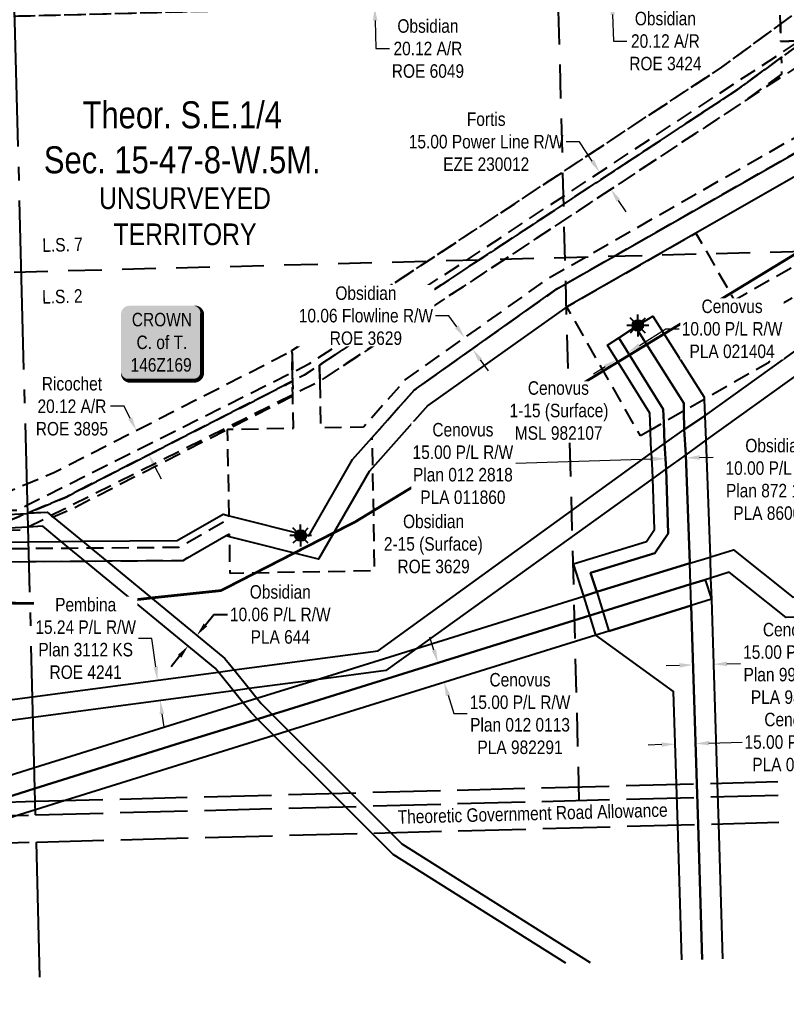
# Model space of a CAD drawing. Extents: x 627317 to 631716, y 5879068 to 5881748.
# Drawn here: x 628254 to 628822, y 5879077 to 5879799 of the extents above; entities that cross this region are included whole.
import ezdxf
from ezdxf.enums import TextEntityAlignment as Align

# ---------------------------------------------------------------- set-up
doc = ezdxf.new("R2010")
doc.units = 0
doc.header["$LTSCALE"] = 5
doc.header["$PDMODE"] = 35
doc.header["$PDSIZE"] = 5
for name, pattern in [('DASHDOT2', [12.7, 6.35, -3.175, 0, -3.175]), ('foc-ACCESSROAD', [3.75, 2.5, -1.25]), ('foc-FLOWLINE', [3.75, 2.5, -1.25]), ('foc-LSD', [8, 5, -3]), ('foc-QUARTERLINE', [33, 25, -3, 2, -3]), ('foc-UNSURVEYED', [12.5, 10, -2.5])]:
    doc.linetypes.add(name, pattern=pattern)
doc.layers.get('Defpoints').update_dxf_attribs({"color": 9})
for name, color, linetype in [('AS-OWNER', 7, 'Continuous'), ('AS-WILDLIFE', 131, 'DASHDOT2'), ('C-AR', 13, 'foc-ACCESSROAD'), ('C-RW', 13, 'Continuous'), ('C-SYMBOL', 7, 'Continuous'), ('C-WS', 13, 'foc-ACCESSROAD'), ('C-WS-S', 8, 'Continuous'), ('F-AR', 190, 'foc-ACCESSROAD'), ('F-EZE', 190, 'foc-FLOWLINE'), ('F-RW', 190, 'Continuous'), ('F-WS', 190, 'foc-ACCESSROAD'), ('L-QSEC', 8, 'foc-QUARTERLINE'), ('L-ROAD-T', 7, 'Continuous'), ('L-SECTION-LSD', 7, 'foc-LSD'), ('L-UNS-T', 3, 'Continuous'), ('L-USEC', 7, 'foc-UNSURVEYED')]:
    doc.layers.add(name, color=color, linetype=linetype)
for name, color, linetype, lineweight in [('C-AR-T', 13, 'Continuous', 9), ('C-EZE-T', 13, 'Continuous', 9), ('C-RW-T', 13, 'Continuous', 9), ('C-WS-T', 13, 'Continuous', 9), ('F-AR-T', 190, 'Continuous', 9), ('F-EZE-T', 190, 'Continuous', 9), ('F-RW-T', 190, 'Continuous', 9), ('F-WS-T', 190, 'Continuous', 9)]:
    doc.layers.add(name, color=color, linetype=linetype, lineweight=lineweight)
doc.styles.add('100L', font='ARIALN.TTF', dxfattribs={"height": 11})
doc.styles.add('175L', font='ARIALN.TTF', dxfattribs={"height": 20})
doc.styles.add('80', font='ARIALN.TTF', dxfattribs={"height": 10})
doc.styles.add('80CG', font='ARIALN.TTF', dxfattribs={"height": 10})
doc.styles.add('80L', font='ARIALN.TTF', dxfattribs={"height": 10})
doc.dimstyles.new('Compass 5 000', dxfattribs={"dimscale": 5, "dimtxt": 9, "dimasz": 2, "dimexe": 0.2, "dimexo": 0.0625, "dimgap": 0.5, "dimtad": 0, "dimtih": 1, "dimtoh": 1, "dimzin": 0, "dimdsep": 46, "dimtxsty": '80CG', "dimcen": 0.1, "dimse1": 1, "dimse2": 1, "dimclrd": 256, "dimclrt": 256, "dimaunit": 1, "dimadec": 4, "dimazin": 0, "dimtfac": 0.06, "dimtofl": 0, "dimtmove": 0, "dimatfit": 1, "dimfxl": 0.2, "dimtolj": 1, "dimtzin": 0, "dimlwd": -1, "dimarcsym": 0})

# ---------------------------------------------------------------- blocks, each defined once
blk = doc.blocks.new('GAS')
h = blk.add_hatch(color=255)
h.dxf.hatch_style = 1
edge = h.paths.add_edge_path()
edge.add_arc((0, 0), 0.9, 0, 360)
for p, q in [((0, 0.81), (0, 1.62)), ((-0.81, 0), (-1.62, 0)), ((-0.57, 0.57), (-1.14, 1.14)), ((0.57, 0.57), (1.14, 1.14)), ((1.62, 0), (0.81, 0)), ((-0.57, -0.57), (-1.14, -1.14)), ((0, -0.81), (0, -1.62)), ((1.14, -1.14), (0.57, -0.57))]:
    blk.add_line(p, q)
blk.add_circle((0, 0), 0.8)
blk = doc.blocks.new('*U428')
h = blk.add_hatch(color=255)
edge = h.paths.add_edge_path()
edge.add_line((-24, -28.5), (24, -28.5))
edge.add_arc((24, -22.5), 6, 270, 360)
edge.add_line((30, -22.5), (30, 21))
edge.add_arc((24, 21), 6, 0, 90)
edge.add_line((24, 27), (-24, 27))
edge.add_arc((-24, 21), 6, 90, 180)
edge.add_line((-30, 21), (-30, -22.5))
edge.add_arc((-24, -22.5), 6, 180, 270)
at = {"color": 14, "flags": 128}
blk.add_lwpolyline([(-24, -28.5, 3, 3, 0), (24, -28.5, 3, 3, 0.414214), (30, -22.5, 3, 3, 0), (30, 21, 3, 0, 0.414214), (24, 27, 0, 0, 0), (-24, 27, 0, 0, 0.414214), (-30, 21, 0, 0, 0), (-30, -22.5, 0, 3, 0.414214)], format="xyseb", close=True, dxfattribs=at)
blk.add_lwpolyline([(-26.6, -22.13, 0, 7.5, 0), (0, 0, 0, 0, 0)], format="xyseb", dxfattribs=at)
at = {"color": 14, "style": '80'}
blk.add_attdef('ENTER_TEXT_001', (-26.85, -4.92), '', height=10, dxfattribs=at)
blk = doc.blocks.new('*D429')
at = {"layer": 'Defpoints', "color": 0, "transparency": 16777216}
for p in [(628685.67, 5879687.4), (628683.86, 5879686.2), (628693.93, 5879674.87)]:
    blk.add_point(p, dxfattribs=at)
at = {"layer": 'F-EZE-T', "transparency": 16777216}
for p, q in [((628668.93, 5879708.85), (628658.93, 5879708.85)), ((628678.35, 5879694.55), (628668.93, 5879708.85)), ((628697.62, 5879665.33), (628703.13, 5879656.98))]:
    blk.add_line(p, q, dxfattribs=at)
for points in [[(628679.74, 5879695.47), (628676.96, 5879693.63), (628683.86, 5879686.2)], [(628699.01, 5879666.24), (628696.23, 5879664.41), (628692.12, 5879673.68)]]:
    blk.add_solid(points, dxfattribs=at)
at = {"layer": 'F-EZE-T', "transparency": 16777216, "insert": (628599.79, 5879708.85), "char_height": 10, "attachment_point": 5, "style": '80CG'}
blk.add_mtext('\\A1;Fortis\\P15.00 Power Line R/W\\PEZE 230012', dxfattribs=at)
blk = doc.blocks.new('*D441')
at = {"layer": 'C-RW', "transparency": 16777216}
for p, q in [((628391.9, 5879351.05), (628398.25, 5879358.77)), ((628398.25, 5879358.77), (628408.25, 5879358.77)), ((628372.8, 5879327.83), (628366.44, 5879320.11))]:
    blk.add_line(p, q, dxfattribs=at)
for points in [[(628390.61, 5879352.11), (628393.18, 5879349.99), (628385.54, 5879343.33)], [(628371.51, 5879328.89), (628374.08, 5879326.77), (628379.15, 5879335.55)]]:
    blk.add_solid(points, dxfattribs=at)
at = {"layer": 'Defpoints', "color": 0, "transparency": 16777216}
for p in [(628370.49, 5879355.71), (628364.09, 5879347.94), (628385.54, 5879343.33)]:
    blk.add_point(p, dxfattribs=at)
at = {"layer": 'C-RW', "transparency": 16777216, "insert": (628447.34, 5879358.77), "char_height": 10, "attachment_point": 5, "style": '80CG'}
blk.add_mtext('\\A1;Obsidian\\P10.06 P/L R/W\\PPLA 644', dxfattribs=at)
blk = doc.blocks.new('*D442')
at = {"layer": 'Defpoints', "color": 0, "transparency": 16777216}
for p in [(628732.76, 5879474.21), (628733.35, 5879456.5), (628748.36, 5879456.99)]:
    blk.add_point(p, dxfattribs=at)
at = {"layer": 'F-RW-T', "transparency": 16777216}
for p, q in [((628722.77, 5879473.89), (628621.62, 5879470.56)), ((628757.77, 5879475.04), (628767.76, 5879475.37))]:
    blk.add_line(p, q, dxfattribs=at)
for points in [[(628722.71, 5879475.55), (628722.82, 5879472.22), (628732.76, 5879474.21)], [(628757.72, 5879476.7), (628757.82, 5879473.37), (628747.78, 5879474.71)]]:
    blk.add_solid(points, dxfattribs=at)
at = {"layer": 'F-RW-T', "transparency": 16777216, "insert": (628582.54, 5879470.56), "char_height": 10, "attachment_point": 5, "style": '80CG', "bg_fill": 3, "box_fill_scale": 1.1, "bg_fill_color": 256, "bg_fill_true_color": 13158600, "bg_fill_transparency": 0}
blk.add_mtext('\\A1;Cenovus\\P15.00 P/L R/W\\PPlan 012 2818\\PPLA 011860', dxfattribs=at)
blk = doc.blocks.new('*D443')
at = {"layer": 'Defpoints', "color": 0, "transparency": 16777216}
for p in [(628704.74, 5879552.75), (628710.33, 5879543.81), (628701.84, 5879538.51)]:
    blk.add_point(p, dxfattribs=at)
at = {"layer": 'F-RW-T', "transparency": 16777216}
for p, q in [((628713.22, 5879558.05), (628732.75, 5879570.27)), ((628732.75, 5879570.27), (628742.75, 5879570.27)), ((628687.78, 5879542.14), (628679.3, 5879536.83))]:
    blk.add_line(p, q, dxfattribs=at)
for points in [[(628712.34, 5879559.46), (628714.1, 5879556.64), (628704.74, 5879552.75)], [(628686.9, 5879543.55), (628688.66, 5879540.72), (628696.26, 5879547.44)]]:
    blk.add_solid(points, dxfattribs=at)
at = {"layer": 'F-RW-T', "transparency": 16777216, "insert": (628781.84, 5879570.27), "char_height": 10, "attachment_point": 5, "style": '80CG', "bg_fill": 3, "box_fill_scale": 1.1, "bg_fill_color": 256, "bg_fill_true_color": 13158600, "bg_fill_transparency": 0}
blk.add_mtext('\\A1;Cenovus\\P10.00 P/L R/W\\PPLA 021404', dxfattribs=at)
blk = doc.blocks.new('*D444')
at = {"layer": 'Defpoints', "color": 0, "transparency": 16777216}
for p in [(628739.3, 5879277.16), (628754.3, 5879277.63), (628754.75, 5879263.21)]:
    blk.add_point(p, dxfattribs=at)
at = {"layer": 'F-RW-T', "transparency": 16777216}
for p, q in [((628729.75, 5879262.43), (628719.76, 5879262.12)), ((628764.74, 5879263.52), (628789.24, 5879264.29))]:
    blk.add_line(p, q, dxfattribs=at)
for points in [[(628729.7, 5879264.1), (628729.8, 5879260.77), (628739.75, 5879262.74)], [(628764.69, 5879265.19), (628764.8, 5879261.86), (628754.75, 5879263.21)]]:
    blk.add_solid(points, dxfattribs=at)
at = {"layer": 'F-RW-T', "transparency": 16777216, "insert": (628828.32, 5879264.29), "char_height": 10, "attachment_point": 5, "style": '80CG'}
blk.add_mtext('\\A1;Cenovus\\P15.00 P/L R/W\\PPLA 021405', dxfattribs=at)
blk = doc.blocks.new('*D449')
at = {"layer": 'C-RW-T', "transparency": 16777216}
for p, q in [((628863.35, 5879459.11), (628853.35, 5879458.8)), ((628893.33, 5879460.04), (628903.32, 5879460.35))]:
    blk.add_line(p, q, dxfattribs=at)
for points in [[(628863.29, 5879460.78), (628863.4, 5879457.45), (628873.34, 5879459.42)], [(628893.28, 5879461.71), (628893.38, 5879458.37), (628883.33, 5879459.73)]]:
    blk.add_solid(points, dxfattribs=at)
at = {"layer": 'Defpoints', "color": 0, "transparency": 16777216}
for p in [(628873.34, 5879459.42), (628873.47, 5879455.2), (628883.46, 5879455.51)]:
    blk.add_point(p, dxfattribs=at)
at = {"layer": 'C-RW-T', "transparency": 16777216, "insert": (628814.26, 5879458.8), "char_height": 10, "attachment_point": 5, "style": '80CG', "bg_fill": 3, "box_fill_scale": 1.1, "bg_fill_color": 256, "bg_fill_true_color": 13158600, "bg_fill_transparency": 0}
blk.add_mtext('\\A1;Obsidian\\P10.00 P/L R/W\\PPlan 872 1054\\PPLA 860067', dxfattribs=at)
blk = doc.blocks.new('*D452')
at = {"layer": 'Defpoints', "color": 0, "transparency": 16777216}
for p in [(628752.76, 5879327.24), (628767.87, 5879327.71), (628768.05, 5879321.92)]:
    blk.add_point(p, dxfattribs=at)
at = {"layer": 'F-RW-T', "transparency": 16777216}
for p, q in [((628742.94, 5879321.13), (628732.95, 5879320.81)), ((628778.04, 5879322.23), (628788.2, 5879322.55))]:
    blk.add_line(p, q, dxfattribs=at)
for points in [[(628742.89, 5879322.79), (628743, 5879319.46), (628752.94, 5879321.44)], [(628777.99, 5879323.9), (628778.1, 5879320.56), (628768.05, 5879321.92)]]:
    blk.add_solid(points, dxfattribs=at)
at = {"layer": 'F-RW-T', "transparency": 16777216, "insert": (628827.28, 5879322.55), "char_height": 10, "attachment_point": 5, "style": '80CG'}
blk.add_mtext('\\A1;Cenovus\\P15.00 P/L R/W\\PPlan 992 0719\\PPLA 982194', dxfattribs=at)
blk = doc.blocks.new('*D453')
at = {"layer": 'Defpoints', "color": 0, "transparency": 16777216}
for p in [(628590.22, 5879331.05), (628594.7, 5879316.65), (628568.56, 5879308.5)]:
    blk.add_point(p, dxfattribs=at)
at = {"layer": 'F-RW-T', "transparency": 16777216}
for p, q in [((628561.09, 5879332.44), (628558.12, 5879341.99)), ((628571.53, 5879298.95), (628575.75, 5879285.41)), ((628575.75, 5879285.41), (628585.75, 5879285.41))]:
    blk.add_line(p, q, dxfattribs=at)
for points in [[(628562.69, 5879332.94), (628559.5, 5879331.95), (628564.07, 5879322.9)], [(628573.12, 5879299.45), (628569.94, 5879298.46), (628568.56, 5879308.5)]]:
    blk.add_solid(points, dxfattribs=at)
at = {"layer": 'F-RW-T', "transparency": 16777216, "insert": (628624.84, 5879285.41), "char_height": 10, "attachment_point": 5, "style": '80CG'}
blk.add_mtext('\\A1;Cenovus\\P15.00 P/L R/W\\PPlan 012 0113\\PPLA 982291', dxfattribs=at)
blk = doc.blocks.new('*D458')
at = {"layer": 'C-AR-T', "transparency": 16777216}
for p, q in [((628692.39, 5879843.3), (628692.13, 5879853.3)), ((628693.43, 5879803.07), (628693.94, 5879783.33)), ((628693.94, 5879783.33), (628703.94, 5879783.33))]:
    blk.add_line(p, q, dxfattribs=at)
for points in [[(628694.06, 5879843.35), (628690.72, 5879843.26), (628692.65, 5879833.31)], [(628695.09, 5879803.11), (628691.76, 5879803.02), (628693.17, 5879813.06)]]:
    blk.add_solid(points, dxfattribs=at)
at = {"layer": 'Defpoints', "color": 0, "transparency": 16777216}
for p in [(628709.98, 5879833.75), (628693.17, 5879813.06), (628710.5, 5879813.51)]:
    blk.add_point(p, dxfattribs=at)
at = {"layer": 'C-AR-T', "transparency": 16777216, "insert": (628732.46, 5879783.33), "char_height": 10, "attachment_point": 5, "style": '80CG'}
blk.add_mtext('\\A1;Obsidian\\P20.12 A/R\\PROE 3424', dxfattribs=at)
blk = doc.blocks.new('*D463')
at = {"layer": 'Defpoints', "color": 0, "transparency": 16777216}
for p in [(628352.62, 5879501.2), (628340.75, 5879495.13), (628361.84, 5879483.16)]:
    blk.add_point(p, dxfattribs=at)
at = {"layer": 'F-AR-T', "transparency": 16777216}
for p, q in [((628331.65, 5879512.93), (628321.65, 5879512.93)), ((628336.2, 5879504.03), (628331.65, 5879512.93)), ((628354.53, 5879468.19), (628359.08, 5879459.29))]:
    blk.add_line(p, q, dxfattribs=at)
for points in [[(628337.68, 5879504.79), (628334.72, 5879503.27), (628340.75, 5879495.13)], [(628356.01, 5879468.95), (628353.04, 5879467.43), (628349.97, 5879477.1)]]:
    blk.add_solid(points, dxfattribs=at)
at = {"layer": 'F-AR-T', "transparency": 16777216, "insert": (628293.08, 5879512.93), "char_height": 10, "attachment_point": 5, "style": '80CG'}
blk.add_mtext('\\A1;Ricochet\\P20.12 A/R\\PROE 3895', dxfattribs=at)
blk = doc.blocks.new('*D466')
at = {"layer": 'Defpoints', "color": 0, "transparency": 16777216}
for p in [(628312.04, 5879304.3), (628356.42, 5879310.19), (628314.04, 5879289.21)]:
    blk.add_point(p, dxfattribs=at)
at = {"layer": 'F-RW-T', "transparency": 16777216}
for p, q in [((628352.33, 5879341.03), (628342.33, 5879341.03)), ((628355.11, 5879320.1), (628352.33, 5879341.03)), ((628359.74, 5879285.18), (628361.05, 5879275.27))]:
    blk.add_line(p, q, dxfattribs=at)
for points in [[(628356.76, 5879320.32), (628353.46, 5879319.88), (628356.42, 5879310.19)], [(628361.39, 5879285.4), (628358.09, 5879284.96), (628358.42, 5879295.1)]]:
    blk.add_solid(points, dxfattribs=at)
at = {"layer": 'F-RW-T', "transparency": 16777216, "insert": (628303.25, 5879341.03), "char_height": 10, "attachment_point": 5, "style": '80CG', "bg_fill": 3, "box_fill_scale": 1.1, "bg_fill_color": 256, "bg_fill_true_color": 13158600, "bg_fill_transparency": 0}
blk.add_mtext('\\A1;Pembina\\P15.24 P/L R/W\\PPlan 3112 KS\\PROE 4241', dxfattribs=at)
blk = doc.blocks.new('*D469')
at = {"layer": 'C-AR-T', "transparency": 16777216}
for p, q in [((628516.53, 5879838.77), (628516.27, 5879848.76)), ((628517.57, 5879798.53), (628518.11, 5879777.81)), ((628518.11, 5879777.81), (628528.11, 5879777.81))]:
    blk.add_line(p, q, dxfattribs=at)
for points in [[(628518.2, 5879838.81), (628514.87, 5879838.72), (628516.79, 5879828.77)], [(628519.24, 5879798.57), (628515.9, 5879798.49), (628517.31, 5879808.53)]]:
    blk.add_solid(points, dxfattribs=at)
at = {"layer": 'Defpoints', "color": 0, "transparency": 16777216}
for p in [(628547.01, 5879829.55), (628517.31, 5879808.53), (628547.53, 5879809.31)]:
    blk.add_point(p, dxfattribs=at)
at = {"layer": 'C-AR-T', "transparency": 16777216, "insert": (628556.65, 5879777.81), "char_height": 10, "attachment_point": 5, "style": '80CG'}
blk.add_mtext('\\A1;Obsidian\\P20.12 A/R\\PROE 6049', dxfattribs=at)
blk = doc.blocks.new('*D483')
at = {"layer": 'C-EZE-T', "transparency": 16777216}
for p, q in [((628572.22, 5879580.02), (628562.22, 5879580.02)), ((628578.01, 5879571.86), (628572.22, 5879580.02)), ((628595.4, 5879547.34), (628601.18, 5879539.18))]:
    blk.add_line(p, q, dxfattribs=at)
for points in [[(628579.37, 5879572.83), (628576.65, 5879570.9), (628583.79, 5879563.71)], [(628596.76, 5879548.3), (628594.04, 5879546.37), (628589.61, 5879555.49)]]:
    blk.add_solid(points, dxfattribs=at)
at = {"layer": 'Defpoints', "color": 0, "transparency": 16777216}
for p in [(628583.79, 5879563.71), (628567.41, 5879552.09), (628573.23, 5879543.88)]:
    blk.add_point(p, dxfattribs=at)
at = {"layer": 'C-EZE-T', "transparency": 16777216, "insert": (628510.73, 5879580.02), "char_height": 10, "attachment_point": 5, "style": '80CG', "bg_fill": 3, "box_fill_scale": 1.1, "bg_fill_color": 256, "bg_fill_true_color": 13158600, "bg_fill_transparency": 0}
blk.add_mtext('\\A1;Obsidian\\P10.06 Flowline R/W\\PROE 3629', dxfattribs=at)

msp = doc.modelspace()

# ---------------------------------------------------------------- linework, layer by layer
at = {"layer": 'C-AR', "flags": 128}
for points in [[(627809.45, 5879078.13), (627808.113, 5879083.42), (627807.458, 5879086.672), (627804.478, 5879101.471), (627789.143, 5879177.607), (627783.097, 5879207.622), (627779.201, 5879226.974), (627765.922, 5879264.778), (627764.795, 5879300.757), (627773.492, 5879319.398), (627789.226, 5879336.255), (627864.49, 5879391.962), (627867.061, 5879393.864), (627877.753, 5879401.778), (627880.343, 5879403.695), (627881.736, 5879404.726), (627882.961, 5879405.633), (627892.1, 5879412.397), (628010.073, 5879423.796), (628162.991, 5879428.357), (628214.373, 5879436.604), (628223.222, 5879440.302), (628259.8, 5879455.59), (628279.729, 5879463.92), (628454.881, 5879553.495), (628456.003, 5879554.234), (628774.213, 5879764.052), (628817.68, 5879795.855), (628846.607, 5879817.02), (628817.339, 5879816.264), (628250.723, 5879801.649), (628086.565, 5879797.414), (628054.394, 5879796.585), (627979.923, 5879792.613), (627753.087, 5879780.521), (627704.794, 5879782.204), (627696.469, 5879782.494), (627683.337, 5879782.952), (627639.745, 5879784.472), (627613.053, 5879779.522), (627584.77, 5879778.792), (627496.407, 5879776.516), (627468.018, 5879769.178), (627446.267, 5879755.703), (627445.65, 5879779.144), (627455.499, 5879785.247), (627459.969, 5879788.016), (627493.575, 5879796.701), (627562.406, 5879798.475), (627610.932, 5879799.726), (627638.234, 5879804.79), (627667.056, 5879803.785), (627680.188, 5879803.327), (627683.323, 5879803.217), (627726.687, 5879801.705), (627752.899, 5879800.791), (627979.212, 5879812.856), (627989.737, 5879813.416), (628053.593, 5879816.822), (628085.854, 5879817.654), (628250.192, 5879821.894), (628816.619, 5879836.503), (628868.739, 5879837.85), (628884.327, 5879838.238), (628897.306, 5879838.561), (628923.023, 5879839.201), (629055.307, 5879842.496), (629066.398, 5879842.773), (629072.829, 5879842.932), (629075.35, 5879842.995), (629080.562, 5879843.125), (629085.463, 5879843.247), (629109.176, 5879843.838), (629128.434, 5879844.007), (629142.888, 5879844.134), (629155.295, 5879844.243)], [(629155.831, 5879823.733), (629149.764, 5879823.711), (629108.797, 5879823.569), (629085.992, 5879823.001), (629075.963, 5879822.752), (629071.651, 5879822.644), (629063.933, 5879822.452), (629055.836, 5879822.25), (628882.141, 5879817.924), (628835.218, 5879783.592), (628818.213, 5879771.15), (628785.774, 5879747.415), (628476.334, 5879543.38), (628465.097, 5879535.972), (628456.412, 5879531.529), (628288.258, 5879445.534), (628260.369, 5879433.878), (628259.696, 5879433.596), (628231.831, 5879421.95), (628219.604, 5879416.84), (628189.522, 5879412.144), (628164.473, 5879408.235), (628121.606, 5879406.857), (628110.583, 5879406.592), (628031.152, 5879404.172), (628011.588, 5879403.576), (627911.629, 5879394.077), (627899.882, 5879392.961), (627893.118, 5879387.954), (627802.764, 5879321.08), (627794.7, 5879312.44), (627790.487, 5879307.926), (627785.187, 5879296.568), (627786.067, 5879268.539), (627798.776, 5879232.355), (627803.647, 5879208.167), (627809.692, 5879178.152), (627823.911, 5879107.558), (627826.891, 5879092.76), (627827.87, 5879087.901), (627830.206, 5879078.681)]]:
    msp.add_lwpolyline(points, dxfattribs=at)
at = {"layer": 'C-RW'}
for points in [[(628189.522, 5879412.144), (628260.925, 5879412.709), (628285.135, 5879412.9), (628300.827, 5879413.024), (628371.072, 5879413.58), (628405.122, 5879433.001), (628409.477, 5879431.898), (628468.367, 5879416.983), (628500.871, 5879473.445), (628515.2, 5879489.617), (628546.451, 5879524.888), (628651.41, 5879599.314), (628856.103, 5879716.235)], [(628856.537, 5879699.214), (628755.055, 5879641.246), (628659.481, 5879586.656), (628556.53, 5879513.653), (628515.599, 5879467.455), (628513.108, 5879464.644), (628513.108, 5879464.644), (628475.697, 5879399.657), (628409.756, 5879416.359), (628407.302, 5879416.98), (628375.104, 5879398.616), (628318.881, 5879398.172), (628303.189, 5879398.048), (628261.318, 5879397.712), (628121.917, 5879396.614)], [(628162.993, 5879428.324), (628259.697, 5879433.595), (628260.369, 5879433.878), (628274.796, 5879434.441), (628279.13, 5879430.875), (628300.827, 5879413.024), (628306.761, 5879408.142), (628318.881, 5879398.172), (628406.275, 5879326.272), (628413.176, 5879317.712), (628424.341, 5879303.864), (628430.043, 5879296.791), (628433.227, 5879292.841), (628441.367, 5879284.712), (628453.466, 5879272.631), (628499.505, 5879226.654), (628528.942, 5879197.26), (628537.304, 5879188.915), (628676.862, 5879101.17)], [(628658.718, 5879100.688), (628530.991, 5879180.995), (628515.064, 5879196.892), (628485.628, 5879226.285), (628442.61, 5879269.246), (628430.489, 5879281.35), (628425.731, 5879286.102), (628419.71, 5879293.571), (628412.662, 5879302.312), (628401.495, 5879316.164), (628399.086, 5879319.152), (628303.189, 5879398.048), (628291.069, 5879408.018), (628285.135, 5879412.9), (628271.435, 5879424.171), (628260.64, 5879423.566), (628231.831, 5879421.95)]]:
    msp.add_lwpolyline(points, dxfattribs=at)
at = {"layer": 'C-WS', "flags": 128}
for points in [[(628250.192, 5879821.894), (628816.619, 5879836.505), (628815.352, 5879872.238), (628814.751, 5879889.208), (628921.439, 5879892.678), (628922.726, 5879849.203), (628923.023, 5879839.201), (629055.307, 5879842.496), (629066.398, 5879842.773), (629072.829, 5879842.932), (629075.35, 5879842.995), (629075.685, 5879831.919), (629075.963, 5879822.751), (629071.651, 5879822.644), (629063.933, 5879822.452), (629055.836, 5879822.25), (629056.057, 5879813.784), (629056.293, 5879804.788), (629057.043, 5879776.082), (629057.318, 5879765.522), (629057.766, 5879748.389), (629058.03, 5879738.312), (629059.7, 5879674.383), (629022.147, 5879673.402), (629012.267, 5879673.144), (628984.55, 5879672.419), (628969.304, 5879672.021), (628911.834, 5879670.52), (628910.281, 5879729.908), (628909.837, 5879746.929), (628909.416, 5879763.02), (628908.949, 5879780.928), (628908.827, 5879785.558), (628895.941, 5879785.214), (628835.218, 5879783.592), (628817.893, 5879783.13), (628817.68, 5879795.855), (628817.339, 5879816.265), (628250.723, 5879801.649), (628086.565, 5879797.415), (628087.693, 5879765.268), (628011.664, 5879762.599), (628007.891, 5879762.466), (627981.015, 5879761.523), (627980.274, 5879782.614), (627979.923, 5879792.614), (627753.087, 5879780.521), (627704.794, 5879782.204), (627696.469, 5879782.494), (627683.337, 5879782.952), (627639.745, 5879784.472), (627613.053, 5879779.522), (627584.77, 5879778.792), (627496.407, 5879776.516), (627468.018, 5879769.178), (627446.267, 5879755.703), (627445.65, 5879779.144), (627455.499, 5879785.247), (627459.969, 5879788.016), (627493.575, 5879796.701), (627562.406, 5879798.474), (627610.932, 5879799.726), (627638.234, 5879804.79), (627667.056, 5879803.785), (627680.188, 5879803.327), (627683.323, 5879803.217), (627726.687, 5879801.705), (627752.899, 5879800.791), (627979.212, 5879812.857), (627978.807, 5879824.394), (627977.269, 5879868.202), (628058.536, 5879871.053), (628083.948, 5879871.946), (628084.139, 5879866.524), (628084.309, 5879861.661), (628085.091, 5879839.375), (628085.854, 5879817.655), (628250.192, 5879821.894)], [(628476.547, 5879531.535), (628477.165, 5879497.128), (628508.911, 5879497.699), (628539.684, 5879532.43), (628645.99, 5879607.81), (628864.287, 5879732.503), (628869.558, 5879735.514), (628886.106, 5879744.966), (628888.144, 5879746.13), (628893.137, 5879737.389), (628885.577, 5879733.072), (628880.766, 5879730.323), (628874.551, 5879726.773), (628856.103, 5879716.235), (628651.41, 5879599.314), (628546.451, 5879524.888), (628515.2, 5879489.617), (628515.599, 5879467.455), (628516.972, 5879391.081), (628410.245, 5879389.163), (628409.756, 5879416.359), (628409.721, 5879418.359), (628407.302, 5879416.98), (628375.104, 5879398.616), (628318.881, 5879398.172), (628303.189, 5879398.048), (628261.318, 5879397.712), (628121.917, 5879396.614), (628050.567, 5879396.05), (628048.292, 5879395.843), (628011.938, 5879392.084), (627917.724, 5879382.396), (627917.179, 5879382.497), (627893.118, 5879387.954), (627872.028, 5879392.738), (627869.291, 5879393.36), (627867.061, 5879393.864), (627864.095, 5879394.535), (627850.033, 5879393.713), (627824.12, 5879392.204), (627822.086, 5879392.161), (627799.222, 5879391.795), (627712.103, 5879390.402), (627712.397, 5879366.078), (627605.66, 5879364.79), (627605.183, 5879404.395), (627604.373, 5879471.527), (627657.691, 5879472.17), (627794.085, 5879594.233), (627801.768, 5879601.11), (627981.015, 5879761.523), (628007.891, 5879762.466), (628011.664, 5879762.599), (627811.603, 5879583.578), (627803.919, 5879576.703), (627687.502, 5879472.529), (627711.108, 5879472.814), (627711.918, 5879405.771), (627711.982, 5879400.467), (627799.01, 5879401.861), (627809.074, 5879402.022), (627821.712, 5879402.224), (627864.728, 5879404.739), (627872.759, 5879402.913), (627877.753, 5879401.778), (627903.339, 5879395.962), (627911.629, 5879394.077), (627918.34, 5879392.552), (628011.631, 5879402.161), (628031.152, 5879404.172), (628050.009, 5879406.114), (628110.583, 5879406.592), (628121.607, 5879406.819), (628261.054, 5879407.781), (628291.069, 5879408.018), (628306.761, 5879408.142), (628372.399, 5879408.66), (628409.514, 5879429.83), (628409.477, 5879431.898), (628408.329, 5879495.786), (628408.709, 5879495.896), (628457.036, 5879496.765), (628456.612, 5879520.394), (628456.412, 5879531.529), (628456.003, 5879554.234), (628774.213, 5879764.052), (628817.68, 5879795.855), (628817.893, 5879783.13), (628835.218, 5879783.592), (628818.213, 5879771.15), (628785.774, 5879747.415), (628476.334, 5879543.38), (628476.547, 5879531.535)]]:
    msp.add_lwpolyline(points, close=True, dxfattribs=at)
at = {"layer": 'F-AR', "flags": 128}
msp.add_lwpolyline([(628858.773, 5879611.545), (628793.363, 5879574.181), (628783.437, 5879591.558), (628858.194, 5879634.26), (628858.773, 5879611.545)], close=True, dxfattribs=at)
msp.add_lwpolyline([(627809.449, 5879078.13), (627808.113, 5879083.42), (627807.458, 5879086.672), (627804.477, 5879101.471), (627789.142, 5879177.607), (627783.099, 5879207.622), (627779.201, 5879226.974), (627765.922, 5879264.778), (627764.795, 5879300.757), (627773.492, 5879319.398), (627789.226, 5879336.255), (627864.49, 5879391.962), (627867.061, 5879393.864), (627877.753, 5879401.778), (627880.343, 5879403.694), (627881.736, 5879404.725), (627882.961, 5879405.633), (627892.1, 5879412.397), (628010.073, 5879423.796), (628162.993, 5879428.324), (628214.373, 5879436.604), (628223.222, 5879440.302), (628259.8, 5879455.59), (628279.729, 5879463.92), (628454.881, 5879553.494), (628456.003, 5879554.234), (628456.412, 5879531.529), (628288.258, 5879445.534), (628260.369, 5879433.878), (628259.697, 5879433.595), (628231.831, 5879421.95), (628219.604, 5879416.84), (628189.522, 5879412.144), (628164.472, 5879408.234), (628121.607, 5879406.819), (628110.583, 5879406.592), (628031.152, 5879404.172), (628011.588, 5879403.576), (627911.629, 5879394.077), (627899.882, 5879392.961), (627893.118, 5879387.954), (627802.764, 5879321.08), (627794.7, 5879312.44), (627790.487, 5879307.926), (627785.187, 5879296.568), (627786.067, 5879268.539), (627798.776, 5879232.355), (627803.646, 5879208.168), (627809.691, 5879178.153), (627823.911, 5879107.558), (627826.891, 5879092.76), (627827.87, 5879087.901), (627830.206, 5879078.681)], dxfattribs=at)
at = {"layer": 'F-EZE', "flags": 128}
msp.add_lwpolyline([(627804.094, 5879077.987), (627802.342, 5879085.069), (627798.73, 5879099.671), (627779.512, 5879177.351), (627772.098, 5879207.33), (627748.313, 5879303.486), (627764.283, 5879317.11), (627850.306, 5879390.501), (627854.368, 5879393.967), (627863.768, 5879401.987), (627866.518, 5879404.333), (627871.175, 5879408.305), (627880.48, 5879416.245), (627883.038, 5879418.263), (627882.629, 5879419.278), (627885.484, 5879420.229), (627885.766, 5879419.56), (628037.333, 5879433.404), (628207.851, 5879435.555), (628252.559, 5879436.122), (628260.21, 5879439.954), (628456.292, 5879538.17), (628469.026, 5879544.549), (628782.92, 5879751.523), (628831.917, 5879783.504), (628861.398, 5879802.747), (628884.75, 5879817.989), (628914.847, 5879837.635), (628914.432, 5879838.988), (628913.004, 5879843.648), (628915.872, 5879844.527), (628917.458, 5879839.352), (628921.199, 5879841.814), (628923.011, 5879839.18), (628929.446, 5879829.278), (628923.094, 5879825.099), (628913.29, 5879818.7), (628860.54, 5879784.268), (628791.486, 5879739.197), (628476.547, 5879531.535), (628456.591, 5879521.546), (628286.81, 5879436.555), (628277.76, 5879432.002), (628260.645, 5879423.393), (628256.209, 5879421.162), (628246.434, 5879421.038), (628247.82, 5879415.775), (628244.919, 5879415.011), (628243.342, 5879420.999), (628229.126, 5879420.819), (628206.582, 5879420.534), (628038.111, 5879418.407), (627890.191, 5879404.741), (627889.438, 5879404.163), (627884.772, 5879400.182), (627876.599, 5879393.209), (627875.203, 5879392.018), (627765.106, 5879298.088), (627787.454, 5879207.738), (627794.868, 5879177.759), (627813.076, 5879104.165), (627816.688, 5879089.563), (627819.451, 5879078.395)], dxfattribs=at)
for points in [[(628818.538, 5879758.989), (628791.486, 5879739.197), (628476.547, 5879531.535), (628476.334, 5879543.38), (628785.774, 5879747.415), (628818.213, 5879771.15), (628818.538, 5879758.989)], [(628456.612, 5879520.394), (628408.709, 5879495.896), (628408.329, 5879495.786), (628292.472, 5879436.451), (628279.13, 5879430.875), (628274.796, 5879434.441), (628260.37, 5879433.878), (628288.258, 5879445.534), (628456.412, 5879531.529), (628456.612, 5879520.394)]]:
    msp.add_lwpolyline(points, close=True, dxfattribs=at)
at = {"layer": 'F-RW'}
for points in [[(628759.706, 5879103.371), (628756.612, 5879203.307), (628755.675, 5879233.457), (628751.564, 5879365.541), (628751.014, 5879381.121), (628750.527, 5879396.683), (628747.635, 5879477.128), (628746.315, 5879495.799), (628746.098, 5879509.374), (628746.002, 5879515.386), (628710.378, 5879571.803), (628723.14, 5879579.755), (628761.12, 5879519.744), (628761.19, 5879517.994), (628761.668, 5879505.958), (628762.398, 5879487.76), (628765.5, 5879401.339), (628765.987, 5879385.778), (628766.53, 5879370.22), (628770.818, 5879233.859), (628771.767, 5879203.71), (628774.751, 5879103.771)], [(628116.072, 5879278.318), (628263.936, 5879297.925), (628401.495, 5879316.164), (628413.176, 5879317.712), (628519.723, 5879331.843), (628722.165, 5879478.395), (628731.717, 5879485.311), (628746.315, 5879495.799), (628761.668, 5879505.958), (628859.672, 5879576.31)], [(628860.142, 5879557.887), (628762.398, 5879487.76), (628747.635, 5879477.128), (628733.016, 5879466.533), (628723.236, 5879459.499), (628548.282, 5879333.661), (628525.514, 5879317.241), (628473.811, 5879310.436), (628424.341, 5879303.864), (628412.662, 5879302.312), (628264.337, 5879282.61), (628123.397, 5879263.921)], [(628178.367, 5879218.13), (628265.312, 5879245.443), (628419.71, 5879293.571), (628430.043, 5879296.791), (628473.811, 5879310.436), (628548.282, 5879333.661), (628672.031, 5879372.458), (628681.585, 5879375.454), (628750.527, 5879396.683), (628765.5, 5879401.339), (628766.901, 5879401.836), (628782.873, 5879406.698), (628826.859, 5879371.602), (628932.888, 5879374.306), (628933.29, 5879374.317), (629001.462, 5879459.995), (629064.779, 5879480.002), (629094.707, 5879489.458), (629163.996, 5879511.273)], [(629164.404, 5879495.651), (629095.115, 5879473.85), (629065.187, 5879464.406), (629010.375, 5879447.063), (628940.012, 5879359.588), (628821.862, 5879356.473), (628793.909, 5879378.763), (628779.697, 5879390.057), (628765.987, 5879385.778), (628762.007, 5879384.551), (628751.014, 5879381.121), (628686.141, 5879360.918), (628676.579, 5879357.94), (628449.473, 5879287.218), (628441.367, 5879284.712), (628430.489, 5879281.35), (628373.403, 5879263.701), (628265.721, 5879229.848), (628232.78, 5879219.579)], [(628232.78, 5879219.579), (628265.721, 5879229.848), (628373.403, 5879263.701), (628430.489, 5879281.35), (628441.367, 5879284.712), (628449.473, 5879287.218), (628676.579, 5879357.94), (628686.141, 5879360.918), (628751.014, 5879381.121), (628762.007, 5879384.551), (628766.53, 5879370.22), (628751.564, 5879365.541), (628690.644, 5879346.553), (628681.081, 5879343.572), (628454.102, 5879272.829), (628453.466, 5879272.631), (628442.61, 5879269.246), (628287.989, 5879221.046), (628266.13, 5879214.26), (628182.236, 5879188.058)], [(628744.703, 5879102.972), (628741.609, 5879202.908), (628740.67, 5879233.058), (628738.529, 5879301.864), (628681.081, 5879343.572), (628676.579, 5879357.94), (628672.031, 5879372.458), (628681.585, 5879375.454), (628686.141, 5879360.918), (628690.644, 5879346.553), (628751.564, 5879365.541), (628755.675, 5879233.457), (628756.612, 5879203.307), (628759.706, 5879103.371)]]:
    msp.add_lwpolyline(points, dxfattribs=at)
for points in [[(628750.527, 5879396.683), (628681.585, 5879375.454), (628677.111, 5879389.741), (628724.665, 5879404.289), (628734.592, 5879418.661), (628733.016, 5879466.533), (628731.717, 5879485.311), (628731.214, 5879500.872), (628730.889, 5879510.944), (628697.898, 5879563.686), (628710.378, 5879571.803), (628746.002, 5879515.386), (628746.098, 5879509.374), (628746.315, 5879495.799), (628747.635, 5879477.128), (628750.527, 5879396.683)], [(628681.585, 5879375.454), (628672.031, 5879372.458), (628664.552, 5879396.362), (628718.41, 5879412.84), (628724.483, 5879421.631), (628723.236, 5879459.499), (628723.021, 5879466.023), (628722.165, 5879478.395), (628721.722, 5879484.803), (628721.384, 5879495.258), (628720.975, 5879507.925), (628689.509, 5879558.229), (628697.898, 5879563.686), (628730.889, 5879510.944), (628731.214, 5879500.872), (628731.717, 5879485.311), (628733.016, 5879466.533), (628734.592, 5879418.661), (628724.665, 5879404.289), (628677.111, 5879389.741), (628681.585, 5879375.454)]]:
    msp.add_lwpolyline(points, close=True, dxfattribs=at)
at = {"layer": 'F-WS', "flags": 128}
msp.add_lwpolyline([(628721.384, 5879495.258), (628714.073, 5879491.081), (628659.481, 5879586.656), (628755.055, 5879641.246), (628783.437, 5879591.558), (628793.363, 5879574.181), (628809.647, 5879545.674), (628761.19, 5879517.994), (628746.098, 5879509.374), (628731.214, 5879500.872), (628721.384, 5879495.258)], close=True, dxfattribs=at)
at = {"layer": 'L-QSEC', "flags": 128}
for points in [[(628266.221, 5879210.412), (628246.182, 5879974.56)], [(628269.369, 5879090.346), (628266.748, 5879190.309)]]:
    msp.add_lwpolyline(points, dxfattribs=at)
at = {"layer": 'L-SECTION-LSD', "flags": 128}
for points in [[(628668.747, 5879221.105), (628626.645, 5880829.333)], [(627450.602, 5879591.092), (629060.76, 5879633.847)]]:
    msp.add_lwpolyline(points, dxfattribs=at)
at = {"layer": 'L-USEC', "flags": 128}
for points in [[(628265.957, 5879220.469), (629070.989, 5879241.855), (629071.002, 5879241.855)], [(628266.221, 5879210.412), (628266.224, 5879210.412), (629071.256, 5879231.798), (629071.265, 5879231.799)], [(627470.977, 5879199.354), (628265.957, 5879220.469)], [(627461.186, 5879189.03), (628266.221, 5879210.412)], [(628266.748, 5879190.309), (628266.758, 5879190.309), (629071.79, 5879211.695)], [(627461.715, 5879168.927), (628266.748, 5879190.309)]]:
    msp.add_lwpolyline(points, dxfattribs=at)

# ---------------------------------------------------------------- block references
at = {"layer": 'AS-OWNER'}
ref = msp.add_blockref('*U428', (628359.473, 5879560.389), dxfattribs=dict(at, xscale=0.999674, yscale=0.999674, zscale=0.999674))
ref.add_attrib('ENTER_TEXT_001', 'CROWN', (628337.42, 5879572.158), dxfattribs={"layer": '0', "color": 14, "height": 9.9967, "style": '80'})
ref.add_attrib('ENTER_TEXT_002', 'C. of T.', (628340.915, 5879555.319), dxfattribs={"layer": '0', "color": 14, "height": 9.9967, "style": '80'})
ref.add_attrib('ENTER_TEXT_003', '146Z169', (628336.513, 5879538.617), dxfattribs={"layer": '0', "color": 14, "height": 9.9967, "style": '80'})
at = {"layer": 'C-WS-S', "xscale": 4.998369999999989, "yscale": 4.998369999999989, "zscale": 4.998369999999989}
msp.add_blockref('GAS', (628462.399, 5879417.221), dxfattribs=at)

# ---------------------------------------------------------------- texts
at = {"layer": 'C-SYMBOL', "color": 3, "insert": (628374.752, 5879738.779), "char_height": 19.99348, "width": 203.17603, "attachment_point": 2, "style": '175L'}
msp.add_mtext('Theor. S.E.1/4 \\PSec. 15-47-8-W.5M.', dxfattribs=at)
at = {"layer": 'C-WS-T', "insert": (628523.842, 5879432.712), "char_height": 9.99674, "attachment_point": 1, "style": '80L'}
msp.add_mtext_dynamic_manual_height_columns('\\pi14.39046;Obsidian\\P\\pi0.21023;2-15 (Surface)\\P\\pi10.26152;ROE 3629', width=72.6002, gutter_width=49.984, heights=[0], dxfattribs=at)
at = {"layer": 'L-ROAD-T', "style": '80L'}
msp.add_text('Theoretic Government Road Allowance', height=9.99674, rotation=1.52144, dxfattribs=at).set_placement((628634.185, 5879211.434), align=Align.MIDDLE_CENTER)
at = {"layer": 'L-UNS-T', "color": 3, "insert": (628376.785, 5879653.533), "char_height": 15.99478, "attachment_point": 5, "style": '80L'}
msp.add_mtext_dynamic_manual_height_columns('UNSURVEYED TERRITORY', width=126.37254, gutter_width=47.485, heights=[0], dxfattribs=at)

# ---------------------------------------------------------------- dimensions: what is measured, and where the dimension line sits
at = {"layer": 'C-AR-T'}
for base, p1, p2, text, picture, middle in [((628693.171, 5879813.062), (628709.977, 5879833.754), (628710.499, 5879813.509), 'Obsidian\\P20.12 A/R\\PROE 3424', '*D458', (628732.461, 5879783.326)), ((628517.313, 5879808.526), (628547.013, 5879829.55), (628547.535, 5879809.305), 'Obsidian\\P20.12 A/R\\PROE 6049', '*D469', (628556.652, 5879777.808))]:
    dim = msp.add_linear_dim(base=base, p1=p1, p2=p2, angle=271.477643, text=text, dimstyle='Compass 5 000', dxfattribs=at)
    dim.commit()
    dim.dimension.update_dxf_attribs({"geometry": picture, "text_midpoint": middle, "dimtype": 161})
at = {"layer": 'C-RW'}
dim = msp.add_linear_dim(base=(628385.545, 5879343.327), p1=(628364.093, 5879347.941), p2=(628370.488, 5879355.714), angle=50.555829, text='Obsidian\\P10.06 P/L R/W\\PPLA 644', dimstyle='Compass 5 000', dxfattribs=at)
dim.commit()
dim.dimension.update_dxf_attribs({"geometry": '*D441', "text_midpoint": (628447.337, 5879358.772), "dimtype": 161})
at = {"layer": 'F-AR-T'}
dim = msp.add_aligned_dim(p1=(628361.837, 5879483.163), p2=(628352.615, 5879501.195), distance=13.324, text='Ricochet\\P20.12 A/R\\PROE 3895', dimstyle='Compass 5 000', dxfattribs=at)
dim.commit()
dim.dimension.update_dxf_attribs({"geometry": '*D463', "text_midpoint": (628293.079, 5879512.935)})
at = {"layer": 'F-EZE-T'}
dim = msp.add_linear_dim(base=(628683.857, 5879686.203), p1=(628693.927, 5879674.869), p2=(628685.666, 5879687.396), angle=123.399908, text='Fortis\\P15.00 Power Line R/W\\PEZE 230012', dimstyle='Compass 5 000', dxfattribs=at)
dim.commit()
dim.dimension.update_dxf_attribs({"geometry": '*D429', "text_midpoint": (628599.785, 5879708.848), "dimtype": 161})
at = {"layer": 'F-RW-T'}
for base, p1, p2, angle, text, picture, middle in [((628568.556, 5879308.501), (628590.217, 5879331.046), (628594.704, 5879316.651), 287.310682, 'Cenovus\\P15.00 P/L R/W\\PPlan 012 0113\\PPLA 982291', '*D453', (628624.838, 5879285.415)), ((628754.748, 5879263.212), (628739.298, 5879277.159), (628754.3, 5879277.625), 1.782711, 'Cenovus\\P15.00 P/L R/W\\PPLA 021405', '*D444', (628828.324, 5879264.285))]:
    dim = msp.add_linear_dim(base=base, p1=p1, p2=p2, angle=angle, text=text, dimstyle='Compass 5 000', dxfattribs=at)
    dim.commit()
    dim.dimension.update_dxf_attribs({"geometry": picture, "text_midpoint": middle, "dimtype": 161})

# ---------------------------------------------------------------- next in the draw order: texts
at = {"layer": 'L-SECTION-LSD', "char_height": 9.99674, "attachment_point": 1, "rotation": 1.521019, "style": '100L', "bg_fill": 3, "box_fill_scale": 1.5, "bg_fill_color": 256, "bg_fill_transparency": 0}
for s, width, insert in [('\\pi2.30537;L.S. 7', 30.8704, (628268.721, 5879637.123)), ('\\pi2.13976;L.S. 2', 30.64343, (628268.721, 5879598.851))]:
    msp.add_mtext_dynamic_manual_height_columns(s, width=width, gutter_width=54.982, heights=[0], dxfattribs=dict(at, insert=insert))

# ---------------------------------------------------------------- next in the draw order: linework, layer by layer
at = {"layer": 'AS-WILDLIFE', "const_width": 1.999, "flags": 128}
msp.add_lwpolyline([(629150.676, 5880021.028), (629143.312, 5879989), (629142.437, 5879985.5), (629140.563, 5879979), (629138.25, 5879973), (629135.562, 5879967), (629132.5, 5879961.5), (629129, 5879956), (629125.187, 5879950.5), (629121.062, 5879945.5), (629116.563, 5879940.5), (629111.812, 5879936), (629106.75, 5879932), (629101.437, 5879928), (629095.875, 5879925), (629069.125, 5879910), (629067.438, 5879895), (629036.125, 5879801.5), (629007.062, 5879761), (628978.625, 5879721.5), (628949.688, 5879702), (628914.438, 5879678), (628650.125, 5879517), (628503, 5879427.5), (628473.688, 5879412.5), (628403.438, 5879376.5), (628356, 5879371.5), (628312.125, 5879366.5), (627807.063, 5879372), (627793.25, 5879095), (627792.384, 5879077.676)], dxfattribs=at)

# ---------------------------------------------------------------- next in the draw order: dimensions: what is measured, and where the dimension line sits
at = {"layer": 'C-RW-T'}
dim = msp.add_aligned_dim(p1=(628883.462, 5879455.513), p2=(628873.471, 5879455.204), distance=-4.219, text='Obsidian\\P10.00 P/L R/W\\PPlan 872 1054\\PPLA 860067', dimstyle='Compass 5 000', override={"dimtfill": 1}, dxfattribs=at)
dim.commit()
dim.dimension.update_dxf_attribs({"geometry": '*D449', "text_midpoint": (628814.264, 5879458.802)})
at = {"layer": 'F-RW-T'}
for base, p1, p2, angle, text, picture, middle in [((628732.763, 5879474.215), (628748.359, 5879456.994), (628733.346, 5879456.5), 181.88582, 'Cenovus\\P15.00 P/L R/W\\PPlan 012 2818\\PPLA 011860', '*D442', (628582.538, 5879470.555)), ((628356.423, 5879310.188), (628314.036, 5879289.211), (628312.035, 5879304.302), 97.552764, 'Pembina\\P15.24 P/L R/W\\PPlan 3112 KS\\PROE 4241', '*D466', (628303.248, 5879341.03))]:
    dim = msp.add_linear_dim(base=base, p1=p1, p2=p2, angle=angle, text=text, dimstyle='Compass 5 000', override={"dimtfill": 1}, dxfattribs=at)
    dim.commit()
    dim.dimension.update_dxf_attribs({"geometry": picture, "text_midpoint": middle, "dimtype": 161})

# ---------------------------------------------------------------- next in the draw order: dimensions: what is measured, and where the dimension line sits
at = {"layer": 'C-EZE-T'}
dim = msp.add_linear_dim(base=(628583.791, 5879563.706), p1=(628573.23, 5879543.877), p2=(628567.407, 5879552.088), angle=125.339927, text='Obsidian\\P10.06 Flowline R/W\\PROE 3629', dimstyle='Compass 5 000', override={"dimtfill": 1}, dxfattribs=at)
dim.commit()
dim.dimension.update_dxf_attribs({"geometry": '*D483', "text_midpoint": (628510.729, 5879580.02), "dimtype": 161})
at = {"layer": 'F-RW-T'}
dim = msp.add_linear_dim(base=(628704.742, 5879552.745), p1=(628701.845, 5879538.509), p2=(628710.328, 5879543.815), angle=32.026137, text='Cenovus\\P10.00 P/L R/W\\PPLA 021404', dimstyle='Compass 5 000', override={"dimtfill": 1}, dxfattribs=at)
dim.commit()
dim.dimension.update_dxf_attribs({"geometry": '*D443', "text_midpoint": (628781.84, 5879570.267), "dimtype": 161})
dim = msp.add_linear_dim(base=(628768.049, 5879321.916), p1=(628752.756, 5879327.24), p2=(628767.867, 5879327.715), angle=1.801285, text='Cenovus\\P15.00 P/L R/W\\PPlan 992 0719\\PPLA 982194', dimstyle='Compass 5 000', dxfattribs=at)
dim.commit()
dim.dimension.update_dxf_attribs({"geometry": '*D452', "text_midpoint": (628827.284, 5879322.549), "dimtype": 161})

# ---------------------------------------------------------------- next in the draw order: block references
at = {"layer": 'C-WS-S', "xscale": 4.998369999999989, "yscale": 4.998369999999989, "zscale": 4.998369999999989}
msp.add_blockref('GAS', (628712.03, 5879572.833), dxfattribs=at)

# ---------------------------------------------------------------- next in the draw order: texts
at = {"layer": 'F-WS-T', "insert": (628616.447, 5879531.489), "char_height": 9.99674, "attachment_point": 1, "style": '80L', "bg_fill": 3, "box_fill_scale": 1, "bg_fill_color": 256, "bg_fill_transparency": 0}
msp.add_mtext_dynamic_manual_height_columns('\\pi14.19612;Cenovus\\P\\pi0.6637;1-15 (Surface)\\P\\pi4.5267;MSL 982107', width=72.6002, gutter_width=49.984, heights=[0], dxfattribs=at)

doc.saveas('drawing.dxf')
